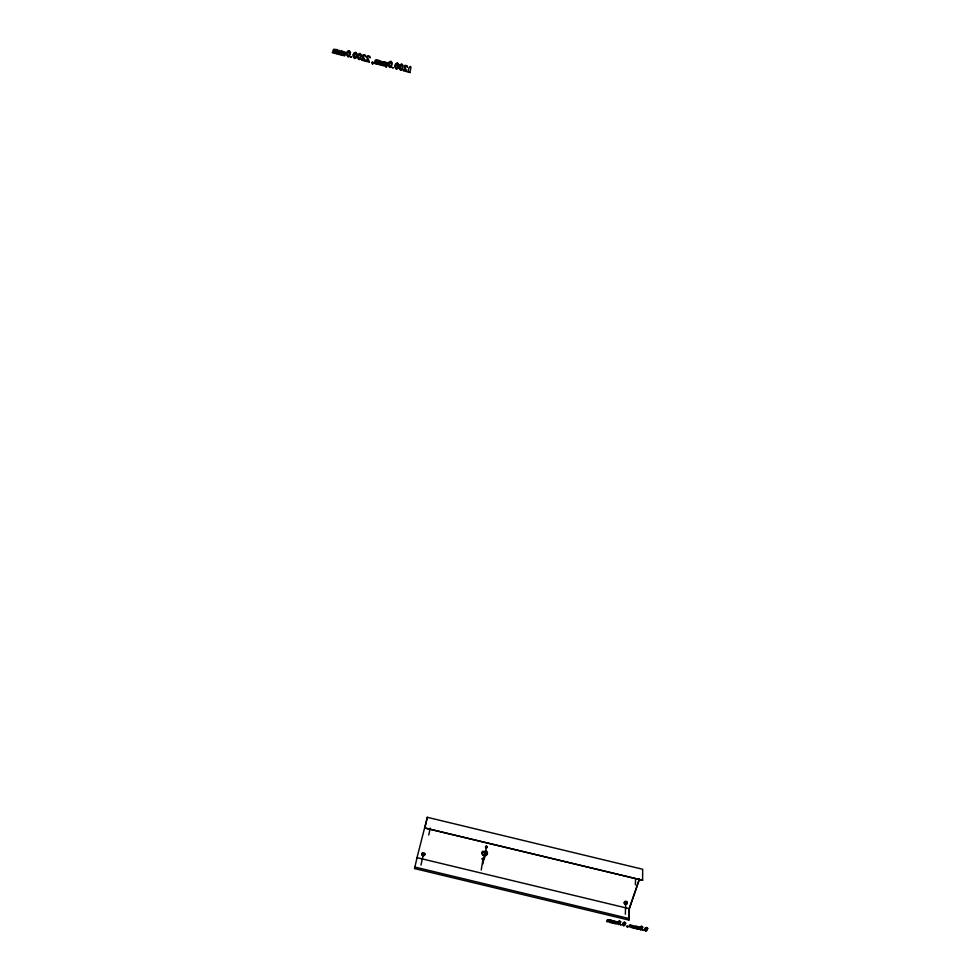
<?xml version="1.0" encoding="UTF-8"?>
<svg xmlns="http://www.w3.org/2000/svg" width="980" height="980" viewBox="0 0 980 980"><rect width="100%" height="100%" fill="white"/><g stroke="black" fill="none" stroke-linecap="round" stroke-linejoin="round"><path stroke-width="1.47" d="M427.317 817.295L424.904 828.002L642.611 880.273L642.684 869.26L427.317 817.295L416.966 857.794M628.915 920.073L629.38 908.717L417.027 857.647L414.552 868.562L628.915 920.073L629.123 908.827L639.291 879.146M635.383 884.83L635.542 879.048M625.338 914.193L625.767 902.47M484.573 858.125L486.423 846.842M481.217 870.056L483.091 858.713C485.615 860.55 480.163 859.815 483.042 858.701M482.883 864.103L484.757 852.796M338.86 54.39L340.391 51.07L341.408 50.727L344.923 52.357C348.243 50.948 342.302 60.919 344.838 52.651L343.319 52.16L343.294 55.517L341.346 55.027L342.522 52.075L341.677 51.291L340.795 52.099L340.942 54.929L336.936 53.9L338.076 50.936L337.218 50.151L336.299 51.352L336.544 53.692L334.584 53.3L335.748 50.348L334.915 49.564L334.033 50.384L334.18 53.202L332.269 52.712L333.616 49.343L336.924 49.588L338.161 50.629C340.403 48.841 337.818 53.263 338.884 54.28M380.608 65.023C379.627 63.933 382.151 59.462 379.946 61.275L378.721 60.233L375.413 59.988L374.017 63.345L375.928 63.835L375.805 61.017L376.7 60.209L377.533 60.981L376.32 63.933L378.268 64.423L378.072 61.985L379.003 60.797L379.848 61.569L378.697 64.423L382.678 65.55L382.568 62.745L383.462 61.924L384.283 62.708L383.082 65.648L385.018 66.15L385.079 62.794L386.61 63.284C384.001 73.892 390.224 60.282 386.696 62.99L385.483 61.948L382.163 61.716L380.767 65.06M428.726 835.034L430.245 828.1M420.984 865.071L423.458 853.801M414.552 868.562L414.92 867.067L629.209 918.566M629.38 908.717L639.499 879.195M633.484 928.06L634.207 925.941L629.711 924.936C627.629 928.011 629.932 927.325 630.704 925.108C630.361 927.105 631.242 929.04 631.929 925.671L633.092 926.014L632.002 927.705L635.077 928.44L635.885 926.357L636.486 926.835L635.383 928.513L636.878 928.869L637.11 926.921L638.005 926.958L637.184 928.942L638.666 929.297L639.389 927.19L635.702 926.014L633.631 928.023M424.904 828.002L642.611 880.273M483.642 859.264L482.246 858.615L483.557 858.174M486.055 846.206C484.169 847.786 488.812 847.749 486.705 846.218M483.581 859.117L482.43 858.554L483.544 858.345M424.867 854.352A1.519 1.225 11.9 0 1 422.723 854.817A1.519 1.225 11.9 0 1 422.245 852.98M424.646 853.127A1.519 1.225 11.9 0 1 424.842 853.409M627.237 902.225A1.519 1.201 4.2 0 1 625.73 903.683A1.519 1.201 4.2 0 1 624.309 902.09M624.713 901.563A1.519 1.201 4.2 0 1 626.869 901.673M486.46 851.191A2.72 2.193 9.6 0 1 486.852 854.303A2.72 2.193 9.6 0 1 483.054 854.401A2.72 2.193 9.6 0 1 482.65 851.289M625.118 902.311L626.416 902.629L625.118 902.311M346.626 53.202L346.602 54.929L348.059 56.828L349.578 56.387L350.522 52.185L349.113 50.654L347.41 51.328L346.626 53.202M607.563 921.359C607.686 922.768 605.554 921.114 607.674 919.644L610.234 919.902C613.566 919.02 610.026 925.439 612.855 920.894L617.351 921.898L616.677 923.944L615.171 923.662L616.236 921.972L615.612 921.482L614.864 923.589L613.37 923.221L614.46 921.543L613.848 921.065L613.063 923.148L609.989 922.413L611.055 920.722L609.891 920.379C608.347 926.014 609.499 917.011 607.563 921.359M353.155 54.868L353.119 56.583L354.576 58.482L356.095 58.041L357.051 53.839L355.642 52.32L353.927 52.994L353.155 54.868M357.504 55.97L357.467 57.698L358.925 59.596L360.444 59.155L361.399 54.954L359.991 53.422L358.288 54.108L357.504 55.97M388.399 63.835L388.349 65.562L389.783 67.449L391.314 67.008L392.306 62.818L390.91 61.299L389.195 61.973L388.399 63.835M394.903 65.501L394.854 67.216L396.3 69.102L397.819 68.674L398.811 64.484L397.427 62.965L395.712 63.639L394.903 65.501M399.252 66.603L399.191 68.318L400.636 70.205L402.155 69.776L403.16 65.587L401.776 64.067L400.048 64.741L399.252 66.603M347.459 53.52L348.059 56.571L349.701 54.145L349.088 50.899L347.459 53.52M353.976 55.186L354.576 58.224L356.218 55.799L355.618 52.565L353.976 55.186M358.325 56.289L358.913 59.327L360.567 56.901L359.966 53.667L358.325 56.289M389.219 64.153L389.783 67.191L391.461 64.778L390.885 61.544L389.219 64.153M395.724 65.807L396.288 68.845L397.966 66.432L397.402 63.198L395.724 65.807M620.707 921.898L619.727 924.312L618.515 924.52L617.486 923.356L618.319 921.298L619.691 920.955L620.707 921.898M400.073 66.922L400.624 69.948L402.315 67.534L401.751 64.312L400.073 66.922M625.706 923.099L624.726 925.512L623.513 925.72L622.484 924.557L623.329 922.499L624.701 922.168L625.706 923.099M642.745 927.19L641.741 929.604L640.528 929.8L639.499 928.648L640.357 926.59L641.741 926.259L642.745 927.19M647.731 928.391L646.727 930.804L645.514 931L644.497 929.848L645.355 927.791L646.739 927.46L647.731 928.391M365.062 60.956L361.657 60.197L361.534 58.825L364.315 60.16L362.661 57.244L363.09 54.684L365.356 55.186L365.822 56.779L364.511 55.248L363.127 56.289L365.062 60.956M369.411 62.071L366.005 61.311L365.871 59.927L368.664 61.262L367.01 58.347L367.439 55.799L369.705 56.289L370.158 57.881L368.86 56.35L367.476 57.404L369.411 62.071M618.233 922.572L618.527 924.361L619.532 923.907L619.666 921.102L618.233 922.572M623.231 923.773L623.525 925.561L624.517 925.108L624.664 922.303L623.231 923.773M640.259 927.864L640.54 929.653L641.545 929.199L641.704 926.394L640.259 927.864M645.257 929.065L645.526 930.853L646.53 930.388L646.702 927.595L645.257 929.065M406.774 71.577L403.368 70.817L403.258 69.445L406.026 70.781L404.409 67.865L404.863 65.329L407.116 65.819L407.57 67.412L406.284 65.881L404.875 66.922L406.774 71.577M407.962 71.859L410.326 72.594L409.701 72.14C412.813 64.092 408.893 65.097 407.962 71.859M485.517 847.235C486.35 850.04 488.175 845.617 485.517 847.235M372.204 62.157L372.596 64.325L372.18 63.014L373.098 62.328L372.204 62.157M351.416 57.183L350.448 56.926L351.416 57.183M422.956 853.396C422.649 855.589 425.467 852.918 422.956 853.396M393.139 67.804L392.184 67.559L393.139 67.804M485.921 846.451C485.566 848.656 488.469 845.961 485.921 846.451M484.255 852.392C483.899 854.597 486.791 851.914 484.255 852.392M627.077 926.088L627.274 927.362L627.764 926.223L627.077 926.088M621.112 924.838L620.377 924.667L621.112 924.838M643.125 930.13L642.39 929.947L643.125 930.13M482.944 855.075A2.72 2.193 9.6 0 0 487.317 853.96A2.72 2.193 9.6 0 0 483.679 851.351A2.72 2.193 9.6 0 0 482.944 855.075M422.135 855.136A1.519 1.225 11.9 0 0 424.72 855.013A1.519 1.225 11.9 0 0 423.103 853.225A1.519 1.225 11.9 0 0 422.135 855.136M624.652 903.964A1.519 1.201 4.2 0 0 627.212 903.548A1.519 1.201 4.2 0 0 625.387 901.98A1.519 1.201 4.2 0 0 624.652 903.964"/></g></svg>
